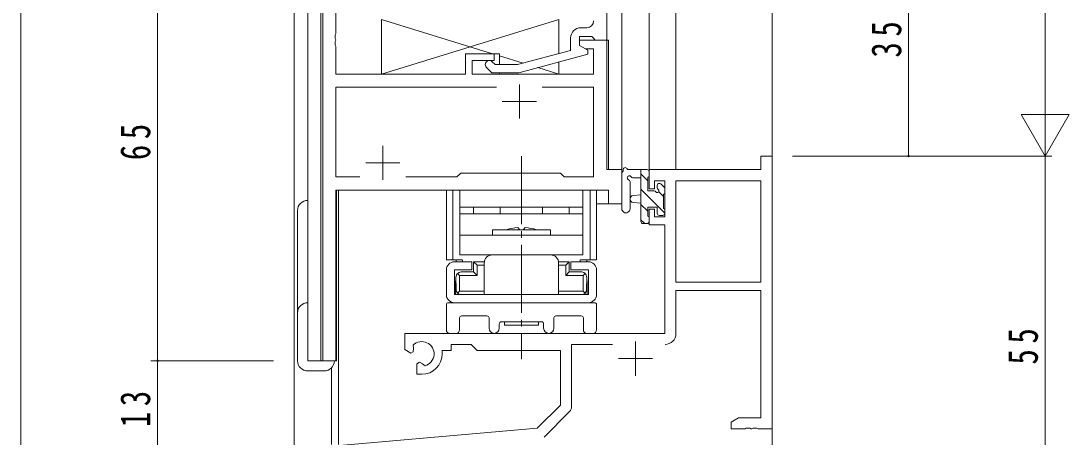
# Model space of a CAD drawing. Units: millimetres on the paper. Extents: x -397 to 397, y -282 to 282.
# Drawn here: x -393.9 to -240.4, y -191.9 to -130.9 of the extents above; entities that cross this region are included whole.
import ezdxf

# ---------------------------------------------------------------- set-up
doc = ezdxf.new("R2010")
doc.units = ezdxf.units.MM
doc.linetypes.add('USER2', pattern=[13, 10, -1, 1, -1])
doc.linetypes.add('USER3', pattern=[15, 10, -1, 1, -1, 1, -1])
for name, color, linetype, lineweight in [('0-1_YKK_ZWAK', 7, 'Continuous', 18), ('0-3_YKK_11', 7, 'Continuous', 18), ('0-4_YKK_12', 2, 'Continuous', 18), ('0-5_YKK_13', 4, 'Continuous', 18), ('0-6_YKK_D', 6, 'Continuous', 18)]:
    doc.layers.add(name, color=color, linetype=linetype, lineweight=lineweight)
doc.styles.add('ＭＳ ゴシック', font='')
doc.styles.get('ＭＳ ゴシック').set_extended_font_data('MS Gothic')

msp = doc.modelspace()

# ---------------------------------------------------------------- linework, layer by layer
at = {"layer": '0-1_YKK_ZWAK'}
msp.add_line((-393.908, -245.688), (-393.908, 279.312), dxfattribs=at)
at = {"layer": '0-3_YKK_11'}
for p, q in [((-349.708, -115.688), (-349.708, -180.688)), ((-308.108, -133.688), (-308.108, -115.688)), ((-311.038, -131.888), (-311.908, -131.888)), ((-347.898, -133.463), (-347.898, -132.913)), ((-347.778, -133.646), (-347.898, -133.463)), ((-313.408, -133.388), (-313.408, -135.208)), ((-312.108, -134.488), (-312.108, -133.188)), ((-312.108, -133.188), (-310.308, -133.188)), ((-310.308, -133.188), (-310.108, -133.388)), ((-310.108, -133.388), (-309.808, -133.688)), ((-347.898, -133.913), (-347.778, -133.729)), ((-347.898, -134.463), (-347.898, -133.913)), ((-347.778, -134.646), (-347.898, -134.463)), ((-347.778, -133.729), (-347.778, -133.646)), ((-347.778, -138.688), (-347.778, -134.646)), ((-312.108, -133.688), (-312.108, -134.488)), ((-308.108, -133.688), (-312.108, -133.688)), ((-310.908, -135.18), (-312.108, -134.488)), ((-312.108, -134.488), (-311.242, -134.988)), ((-311.242, -134.988), (-310.038, -134.988)), ((-310.038, -134.988), (-310.038, -138.688)), ((-309.808, -133.688), (-308.108, -133.688)), ((-308.108, -152.688), (-308.108, -133.688)), ((-324.608, -135.688), (-328.808, -135.688)), ((-328.808, -135.688), (-328.808, -138.688)), ((-324.608, -136.688), (-324.608, -135.688)), ((-313.408, -135.208), (-321.17, -137.288)), ((-321.012, -138.488), (-310.908, -135.78)), ((-310.908, -135.78), (-310.908, -135.18)), ((-327.808, -136.688), (-324.608, -136.688)), ((-327.808, -138.688), (-327.808, -136.688)), ((-324.46, -137.288), (-324.884, -136.863)), ((-321.17, -137.288), (-324.46, -137.288)), ((-328.808, -138.688), (-347.778, -138.688)), ((-310.038, -138.688), (-327.808, -138.688)), ((-347.778, -140.618), (-347.778, -153.758)), ((-324.259, -140.618), (-347.778, -140.618)), ((-324.259, -140.618), (-347.778, -140.618)), ((-320.908, -140.188), (-320.908, -145.188)), ((-310.038, -140.618), (-317.558, -140.618)), ((-310.038, -153.758), (-310.038, -140.618)), ((-323.408, -142.688), (-318.408, -142.688)), ((-340.908, -149.188), (-340.908, -154.188)), ((-343.408, -151.688), (-338.408, -151.688)), ((-285.538, -150.688), (-285.538, -152.688)), ((-283.908, -150.688), (-285.538, -150.688)), ((-283.908, -190.688), (-283.908, -150.688)), ((-330.078, -153.758), (-329.508, -153.188)), ((-329.508, -153.188), (-314.908, -153.188)), ((-314.908, -153.188), (-314.338, -153.758)), ((-305.908, -152.688), (-308.108, -152.688)), ((-305.908, -157.688), (-305.908, -152.688)), ((-301.908, -152.688), (-301.908, -155.488)), ((-285.538, -152.688), (-301.908, -152.688)), ((-347.778, -153.758), (-344.259, -153.758)), ((-337.558, -153.758), (-330.078, -153.758)), ((-314.338, -153.758), (-310.038, -153.758)), ((-301.108, -155.488), (-301.108, -154.318)), ((-301.108, -154.318), (-299.608, -154.318)), ((-299.608, -154.318), (-299.608, -159.588)), ((-297.978, -154.318), (-297.978, -169.188)), ((-297.978, -154.318), (-297.978, -169.188)), ((-285.538, -154.318), (-297.978, -154.318)), ((-285.538, -169.188), (-285.538, -154.318)), ((-347.778, -155.688), (-307.838, -155.688)), ((-347.778, -180.688), (-347.778, -155.688)), ((-307.838, -155.688), (-307.838, -157.688)), ((-301.908, -155.488), (-301.108, -155.488)), ((-307.838, -157.688), (-305.908, -157.688)), ((-301.108, -158.488), (-301.908, -158.488)), ((-301.908, -158.488), (-301.908, -160.788)), ((-301.108, -159.588), (-301.108, -158.488)), ((-299.608, -159.588), (-301.108, -159.588)), ((-301.908, -160.788), (-299.608, -160.788)), ((-299.608, -160.788), (-299.608, -176.688)), ((-297.978, -169.188), (-285.538, -169.188)), ((-297.978, -176.718), (-297.978, -170.388)), ((-297.978, -170.388), (-285.538, -170.388)), ((-285.538, -170.388), (-285.538, -189.058)), ((-337.708, -176.688), (-337.708, -179.053)), ((-299.608, -176.688), (-337.708, -176.688)), ((-303.908, -177.888), (-303.908, -182.888)), ((-337.708, -179.053), (-336.808, -179.572)), ((-336.808, -179.572), (-336.458, -179.37)), ((-336.435, -178.865), (-336.473, -178.407)), ((-336.458, -179.37), (-336.435, -178.865)), ((-332.208, -179.188), (-330.908, -179.188)), ((-332.208, -179.688), (-332.208, -179.188)), ((-330.908, -178.318), (-327.978, -178.318)), ((-330.908, -179.188), (-330.908, -178.318)), ((-327.978, -178.318), (-327.108, -179.188)), ((-327.108, -179.188), (-314.908, -179.188)), ((-314.908, -179.188), (-314.908, -187.188)), ((-313.278, -178.318), (-307.259, -178.318)), ((-313.278, -187.449), (-313.278, -178.318)), ((-349.708, -180.688), (-347.778, -180.688)), ((-335.558, -180.929), (-335.908, -181.131)), ((-306.408, -180.388), (-301.408, -180.388)), ((-335.908, -181.131), (-335.908, -182.688)), ((-335.908, -182.688), (-335.208, -182.688)), ((-314.908, -187.188), (-318.292, -190.572)), ((-317.302, -191.886), (-313.571, -188.156)), ((-288.817, -189.058), (-289.908, -189.688)), ((-289.908, -189.688), (-289.908, -190.688)), ((-285.538, -189.058), (-288.817, -189.058)), ((-318.292, -190.572), (-353.908, -193.688)), ((-289.908, -190.688), (-287.866, -190.688)), ((-287.866, -190.688), (-287.683, -190.568)), ((-287.683, -190.568), (-287.133, -190.568)), ((-287.133, -190.568), (-286.95, -190.688)), ((-286.95, -190.688), (-286.866, -190.688)), ((-286.866, -190.688), (-286.683, -190.568)), ((-286.683, -190.568), (-286.133, -190.568)), ((-286.133, -190.568), (-285.95, -190.688)), ((-285.95, -190.688), (-283.908, -190.688))]:
    msp.add_line(p, q, dxfattribs=at)
for points in [[(-347.898, -132.913), (-347.778, -132.729), (-347.778, -127.888)], [(-325.732, -137.712), (-324.957, -138.488), (-321.012, -138.488)], [(-334.731, -181.423), (-335.109, -181.161), (-335.558, -180.929)]]:
    msp.add_lwpolyline(points, dxfattribs=at)
for centre, radius, start, end in [((-311.908, -133.388), 1.5, 90.00001, 179.99999), ((-311.038, -130.888), 1, 270.00001, 359.99999), ((-325.308, -137.288), 0.6, 44.99999, 225.00001), ((-335.208, -179.688), 1.8, 285.36688, 134.63312), ((-299.578, -176.718), 1.6, 270.00001, 359.99999), ((-335.208, -179.688), 3, 270.00001, 359.99999), ((-314.278, -187.449), 1, 315, 359.99999)]:
    msp.add_arc(centre, radius, start, end, dxfattribs=at)
at = {"layer": '0-4_YKK_12'}
for p, q in [((-353.908, -13.688), (-353.908, -205.688)), ((-351.908, -13.688), (-351.908, -180.688)), ((-305.908, -157.688), (-305.908, -13.688)), ((-301.908, -13.688), (-301.908, -152.688)), ((-298.008, -13.688), (-298.008, -152.688)), ((-283.908, -13.688), (-283.908, -205.688)), ((-349.978, -180.688), (-349.978, -115.688)), ((-308.408, -133.688), (-307.838, -133.688)), ((-307.838, -133.688), (-307.838, -152.686)), ((-298.008, -152.688), (-301.908, -152.688)), ((-347.708, -155.688), (-310.408, -155.688)), ((-347.708, -180.688), (-347.708, -155.688)), ((-347.408, -155.688), (-347.408, -192.988)), ((-309.608, -157.688), (-309.608, -155.688)), ((-309.608, -157.688), (-305.908, -157.688)), ((-351.908, -180.688), (-347.708, -180.688)), ((-348.408, -181.707), (-348.408, -192.988))]:
    msp.add_line(p, q, dxfattribs=at)
at = {"layer": '0-5_YKK_13'}
for p, q in [((-341.108, -130.688), (-341.108, -138.688)), ((-315.108, -130.688), (-341.108, -138.688)), ((-341.108, -130.688), (-324.858, -135.688)), ((-315.108, -135.664), (-315.108, -130.688)), ((-328.808, -135.688), (-323.808, -135.688)), ((-328.808, -138.688), (-328.808, -135.688)), ((-323.808, -135.688), (-323.808, -137.288)), ((-323.808, -136.011), (-320.362, -137.071)), ((-318.204, -137.735), (-315.108, -138.688)), ((-315.108, -138.688), (-315.108, -136.906)), ((-341.108, -138.688), (-328.808, -138.688)), ((-323.808, -138.488), (-323.808, -138.688)), ((-323.808, -138.488), (-323.808, -138.688)), ((-323.808, -138.688), (-315.108, -138.688)), ((-305.908, -158.416), (-305.908, -153.253)), ((-302.208, -152.688), (-304.889, -152.688)), ((-303.108, -152.688), (-303.108, -160.288)), ((-301.908, -153.588), (-301.908, -152.988)), ((-304.708, -158.416), (-304.705, -154.455)), ((-304.289, -153.888), (-303.108, -153.888)), ((-302.108, -155.788), (-302.108, -153.788)), ((-300.708, -154.988), (-300.708, -155.327)), ((-299.696, -155.276), (-300.196, -154.776)), ((-331.608, -155.688), (-331.608, -165.888)), ((-309.608, -155.688), (-331.608, -155.688)), ((-330.658, -155.688), (-330.658, -165.888)), ((-329.608, -155.688), (-329.608, -159.688)), ((-311.608, -159.688), (-311.608, -155.688)), ((-310.558, -155.688), (-310.558, -165.888)), ((-309.608, -155.688), (-309.608, -165.888)), ((-303.108, -156.388), (-304.253, -156.49)), ((-301.169, -155.788), (-302.108, -155.788)), ((-299.808, -158.388), (-299.808, -156.288)), ((-299.608, -156.088), (-299.608, -155.488)), ((-351.908, -157.188), (-351.908, -180.688)), ((-303.108, -157.588), (-304.253, -157.486)), ((-353.408, -180.688), (-353.408, -158.688)), ((-329.608, -158.188), (-311.608, -158.188)), ((-329.608, -165.188), (-329.608, -159.188)), ((-329.608, -159.188), (-311.608, -159.188)), ((-327.608, -158.188), (-327.608, -159.188)), ((-313.608, -158.188), (-327.608, -158.188)), ((-323.708, -159.188), (-323.708, -158.188)), ((-317.508, -159.188), (-317.508, -158.188)), ((-313.608, -159.188), (-313.608, -158.188)), ((-311.608, -159.188), (-311.608, -165.188)), ((-302.108, -159.488), (-302.108, -158.188)), ((-302.108, -158.188), (-300.708, -158.188)), ((-300.708, -158.188), (-300.708, -159.088)), ((-300.408, -159.388), (-299.908, -159.388)), ((-299.608, -159.088), (-299.608, -158.588)), ((-302.808, -160.588), (-302.208, -160.588)), ((-301.908, -160.288), (-301.908, -159.688)), ((-329.608, -162.288), (-311.608, -162.288)), ((-321.158, -161.188), (-320.858, -161.488)), ((-320.858, -161.488), (-320.358, -161.488)), ((-320.058, -161.188), (-320.358, -161.488)), ((-316.358, -161.488), (-316.358, -162.288)), ((-311.608, -165.188), (-329.608, -165.188)), ((-316.358, -165.188), (-324.858, -165.188)), ((-329.278, -165.888), (-331.608, -165.888)), ((-330.408, -166.188), (-327.858, -166.188)), ((-330.178, -165.888), (-330.178, -166.188)), ((-329.228, -166.188), (-329.228, -165.888)), ((-327.858, -166.188), (-327.858, -167.388)), ((-327.608, -167.688), (-327.608, -166.188)), ((-327.608, -166.188), (-327.108, -166.688)), ((-327.608, -166.188), (-326.058, -166.188)), ((-327.108, -166.688), (-327.108, -168.188)), ((-327.108, -166.688), (-326.058, -166.688)), ((-326.058, -166.388), (-326.058, -170.988)), ((-315.158, -166.188), (-313.608, -166.188)), ((-315.158, -166.388), (-315.158, -170.988)), ((-315.158, -166.688), (-314.108, -166.688)), ((-314.108, -166.688), (-313.608, -166.188)), ((-314.108, -166.688), (-314.108, -168.188)), ((-313.358, -166.188), (-313.358, -167.388)), ((-313.358, -166.188), (-310.808, -166.188)), ((-311.988, -165.888), (-311.988, -166.188)), ((-311.938, -165.888), (-309.608, -165.888)), ((-311.038, -165.888), (-311.038, -166.188)), ((-331.608, -167.388), (-331.608, -170.988)), ((-327.858, -167.388), (-330.408, -167.388)), ((-330.408, -167.388), (-330.408, -170.988)), ((-330.208, -168.388), (-330.158, -168.388)), ((-330.208, -168.388), (-330.208, -169.388)), ((-329.658, -168.188), (-329.953, -167.893)), ((-329.658, -168.188), (-327.108, -168.188)), ((-329.658, -170.488), (-329.658, -168.188)), ((-327.608, -167.688), (-329.458, -167.688)), ((-327.608, -167.688), (-327.108, -168.188)), ((-313.608, -167.688), (-314.108, -168.188)), ((-311.558, -168.188), (-314.108, -168.188)), ((-310.808, -167.388), (-313.358, -167.388)), ((-311.558, -168.188), (-311.263, -167.893)), ((-311.558, -170.488), (-311.558, -168.188)), ((-311.008, -168.388), (-311.058, -168.388)), ((-311.008, -168.388), (-311.008, -169.388)), ((-310.808, -167.388), (-310.808, -170.988)), ((-309.608, -170.988), (-309.608, -167.388)), ((-330.258, -170.988), (-330.258, -168.988)), ((-330.208, -169.388), (-330.158, -169.388)), ((-330.158, -170.288), (-330.158, -169.388)), ((-311.008, -169.388), (-311.058, -169.388)), ((-311.058, -170.288), (-311.058, -169.388)), ((-310.958, -168.988), (-310.958, -170.988)), ((-330.408, -170.988), (-310.808, -170.988)), ((-330.258, -170.988), (-328.308, -170.988)), ((-329.658, -170.488), (-329.953, -170.783)), ((-329.658, -170.488), (-326.058, -170.488)), ((-326.058, -170.988), (-329.458, -170.988)), ((-328.308, -170.988), (-312.908, -170.988)), ((-315.158, -170.488), (-311.558, -170.488)), ((-311.758, -170.988), (-315.158, -170.988)), ((-312.908, -170.988), (-310.958, -170.988)), ((-311.558, -170.488), (-311.263, -170.783)), ((-331.608, -172.488), (-331.608, -176.188)), ((-309.908, -172.188), (-331.308, -172.188)), ((-330.408, -172.188), (-310.808, -172.188)), ((-309.608, -176.188), (-309.608, -172.488)), ((-329.678, -176.188), (-329.678, -174.418)), ((-329.378, -174.118), (-325.658, -174.118)), ((-325.358, -174.418), (-325.358, -175.938)), ((-323.558, -174.988), (-317.658, -174.988)), ((-323.108, -174.988), (-323.108, -175.488)), ((-323.108, -174.988), (-318.108, -174.988)), ((-318.108, -174.988), (-318.108, -175.488)), ((-315.858, -175.938), (-315.858, -174.418)), ((-315.558, -174.118), (-311.838, -174.118)), ((-311.538, -174.418), (-311.538, -176.188)), ((-323.858, -175.938), (-323.858, -175.288)), ((-323.108, -175.488), (-318.108, -175.488)), ((-317.358, -175.288), (-317.358, -175.938)), ((-331.108, -176.688), (-330.178, -176.688)), ((-311.038, -176.688), (-310.108, -176.688)), ((-351.908, -180.688), (-348.008, -180.688)), ((-349.508, -182.188), (-351.908, -182.188))]:
    msp.add_line(p, q, dxfattribs=at)
at = {"layer": '0-5_YKK_13', "linetype": 'USER2'}
msp.add_line((-320.608, -150.688), (-320.608, -180.488), dxfattribs=at)
at = {"layer": '0-5_YKK_13', "linetype": 'USER3'}
for p, q in [((-302.108, -154.304), (-303.108, -153.304)), ((-299.608, -159.049), (-303.108, -155.549)), ((-299.808, -156.604), (-300.495, -155.918)), ((-302.108, -158.795), (-303.108, -157.795)), ((-302.56, -160.588), (-303.108, -160.04))]:
    msp.add_line(p, q, dxfattribs=at)
at = {"layer": '0-5_YKK_13'}
for points in [[(-324.858, -162.288), (-324.858, -161.488), (-316.358, -161.488)], [(-311.758, -167.688), (-313.608, -167.688), (-313.608, -166.188)]]:
    msp.add_lwpolyline(points, dxfattribs=at)
for centre, radius, start, end in [((-305.608, -153.253), 0.3, 130.52878, 180), ((-305.998, -152.797), 0.3, 310.52878, 10.52878), ((-305.408, -152.688), 0.3, 30, 190.52878), ((-304.889, -152.388), 0.3, 210, 270), ((-302.208, -152.988), 0.3, 0, 90), ((-304.808, -153.888), 0.3, 30, 250.81024), ((-305.005, -154.454), 0.3, 359.95977, 70.81024), ((-304.289, -153.588), 0.3, 210, 270), ((-302.108, -153.588), 0.2, 270, 0), ((-300.408, -154.988), 0.3, 45, 180), ((-304.208, -156.988), 0.5, 95.09207, 264.90793), ((-301.169, -156.088), 0.3, 33.05573, 90), ((-300.708, -155.788), 0.25, 213.05573, 56.94427), ((-300.408, -155.327), 0.3, 180, 236.94427), ((-299.808, -156.088), 0.2, 270, 0), ((-299.908, -155.488), 0.3, 0, 45), ((-351.908, -158.688), 1.5, 90, 180), ((-305.308, -158.415), 0.6, 179.95977, 359.95977), ((-302.108, -159.688), 0.2, 0, 90), ((-300.408, -159.088), 0.3, 180, 270), ((-299.908, -159.088), 0.3, 270, 0), ((-299.808, -158.588), 0.2, 0, 90), ((-302.808, -160.288), 0.3, 180, 270), ((-302.208, -160.288), 0.3, 270, 0), ((-320.608, -168.99), 7.823, 94.03607, 106.44467), ((-320.608, -168.99), 7.823, 73.55533, 85.96393), ((-324.858, -166.388), 1.2, 90, 180), ((-316.358, -166.388), 1.2, 0, 90), ((-330.408, -167.388), 1.2, 90, 180), ((-310.808, -167.388), 1.2, 0, 90), ((-329.458, -168.388), 0.7, 90, 180), ((-311.758, -168.388), 0.7, 0, 90), ((-329.458, -170.288), 0.7, 180, 270), ((-311.758, -170.288), 0.7, 270, 0), ((-330.408, -170.988), 1.2, 180, 270), ((-310.808, -170.988), 1.2, 270, 0), ((-351.908, -173.688), 1.5, 90, 180), ((-331.308, -172.488), 0.3, 90, 180), ((-309.908, -172.488), 0.3, 0, 90), ((-329.378, -174.418), 0.3, 90, 180), ((-325.658, -174.418), 0.3, 0, 90), ((-323.558, -175.288), 0.3, 90, 180), ((-317.658, -175.288), 0.3, 0, 90), ((-315.558, -174.418), 0.3, 90, 180), ((-311.838, -174.418), 0.3, 0, 90), ((-331.108, -176.188), 0.5, 180, 270), ((-330.178, -176.188), 0.5, 270, 360), ((-324.608, -175.938), 0.75, 180, 0), ((-316.608, -175.938), 0.75, 180, 0), ((-311.038, -176.188), 0.5, 180, 270), ((-310.108, -176.188), 0.5, 270, 0), ((-351.908, -180.688), 1.5, 180, 270), ((-349.508, -180.688), 1.5, 270, 0)]:
    msp.add_arc(centre, radius, start, end, dxfattribs=at)
at = {"layer": '0-6_YKK_D'}
for p, q in [((-243.908, 142.312), (-243.908, -143.688)), ((-373.908, -180.688), (-373.908, -115.688)), ((-263.908, -115.688), (-263.908, -150.688)), ((-243.908, -150.688), (-243.908, -138.563)), ((-240.408, -144.625), (-247.408, -144.625)), ((-243.908, -150.688), (-247.408, -144.625)), ((-243.908, -150.688), (-240.408, -144.625)), ((-280.908, -150.688), (-262.908, -150.688)), ((-280.908, -150.688), (-242.908, -150.688)), ((-280.908, -150.688), (-242.908, -150.688)), ((-243.908, -150.688), (-243.908, -205.688)), ((-356.908, -180.688), (-374.908, -180.688)), ((-356.908, -180.688), (-374.908, -180.688)), ((-373.908, -193.688), (-373.908, -180.688))]:
    msp.add_line(p, q, dxfattribs=at)
for centre, start, end in [((-263.908, -150.688), 90, 270), ((-263.908, -150.688), 270, 90), ((-373.908, -180.688), 90, 270), ((-373.908, -180.688), 90, 270), ((-373.908, -180.688), 270, 90), ((-373.908, -180.688), 270, 90)]:
    msp.add_arc(centre, 0.106, start, end, dxfattribs=at)

# ---------------------------------------------------------------- texts
at = {"layer": '0-6_YKK_D', "color": 7, "char_height": 4.399, "attachment_point": 7, "rotation": 90, "style": 'ＭＳ ゴシック'}
for s, insert in [('\\T1.37;\\W0.75;35', (-264.908, -136.258)), ('\\T1.37;\\W0.75;65', (-374.908, -151.294)), ('\\T1.37;\\W0.75;55', (-244.908, -181.258)), ('\\T1.37;\\W0.75;13', (-374.908, -190.428))]:
    msp.add_mtext(s, dxfattribs=dict(at, insert=insert))

doc.saveas('drawing.dxf')
